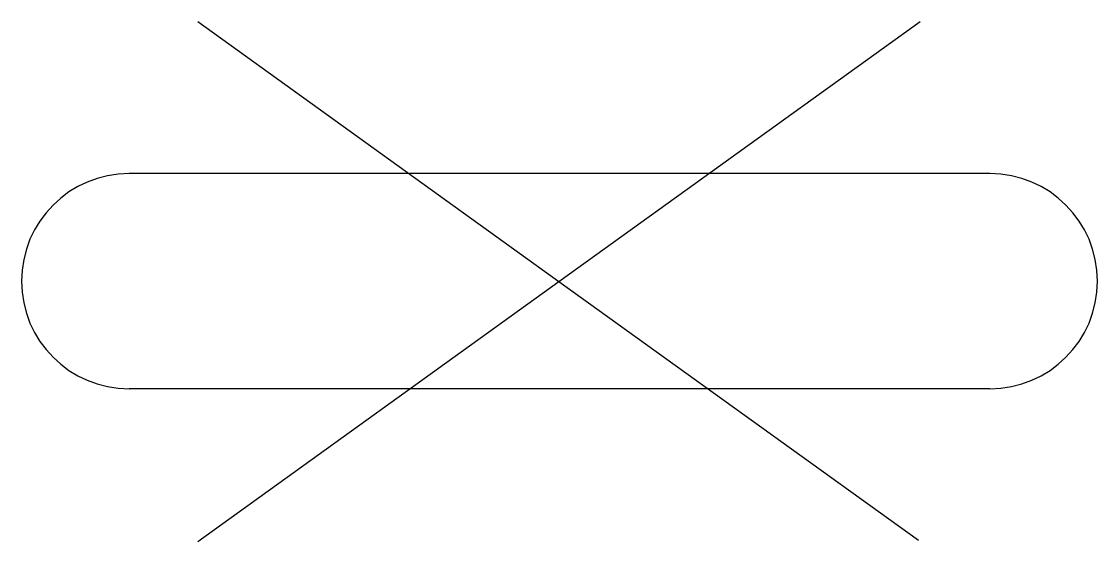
# Model space of a CAD drawing. Header units: metres. Extents: x -0.5 to 0.5, y -0.24 to 0.24.
import ezdxf

# ---------------------------------------------------------------- set-up
doc = ezdxf.new("R2010")
doc.units = ezdxf.units.M
doc.header["$LTSCALE"] = 0.2

msp = doc.modelspace()

# ---------------------------------------------------------------- linework, layer by layer
at = {"ltscale": 0.1, "flags": 128}
for points in [[(-0.3361, 0.2413), (-0.0005, -0.0003), (0.3351, 0.2413)], [(-0.3361, -0.2419), (-0.0005, -0.0003), (0.3336, -0.2408)]]:
    msp.add_lwpolyline(points, dxfattribs=at)
for points in [[(0.4, 0.1), (-0.4, 0.1)], [(0.4, -0.1), (-0.4, -0.1)]]:
    msp.add_lwpolyline(points)
for centre, start, end in [((-0.4, 0), 90, 270), ((0.4, 0), 270, 90)]:
    msp.add_arc(centre, 0.1, start, end)

doc.saveas('drawing.dxf')
